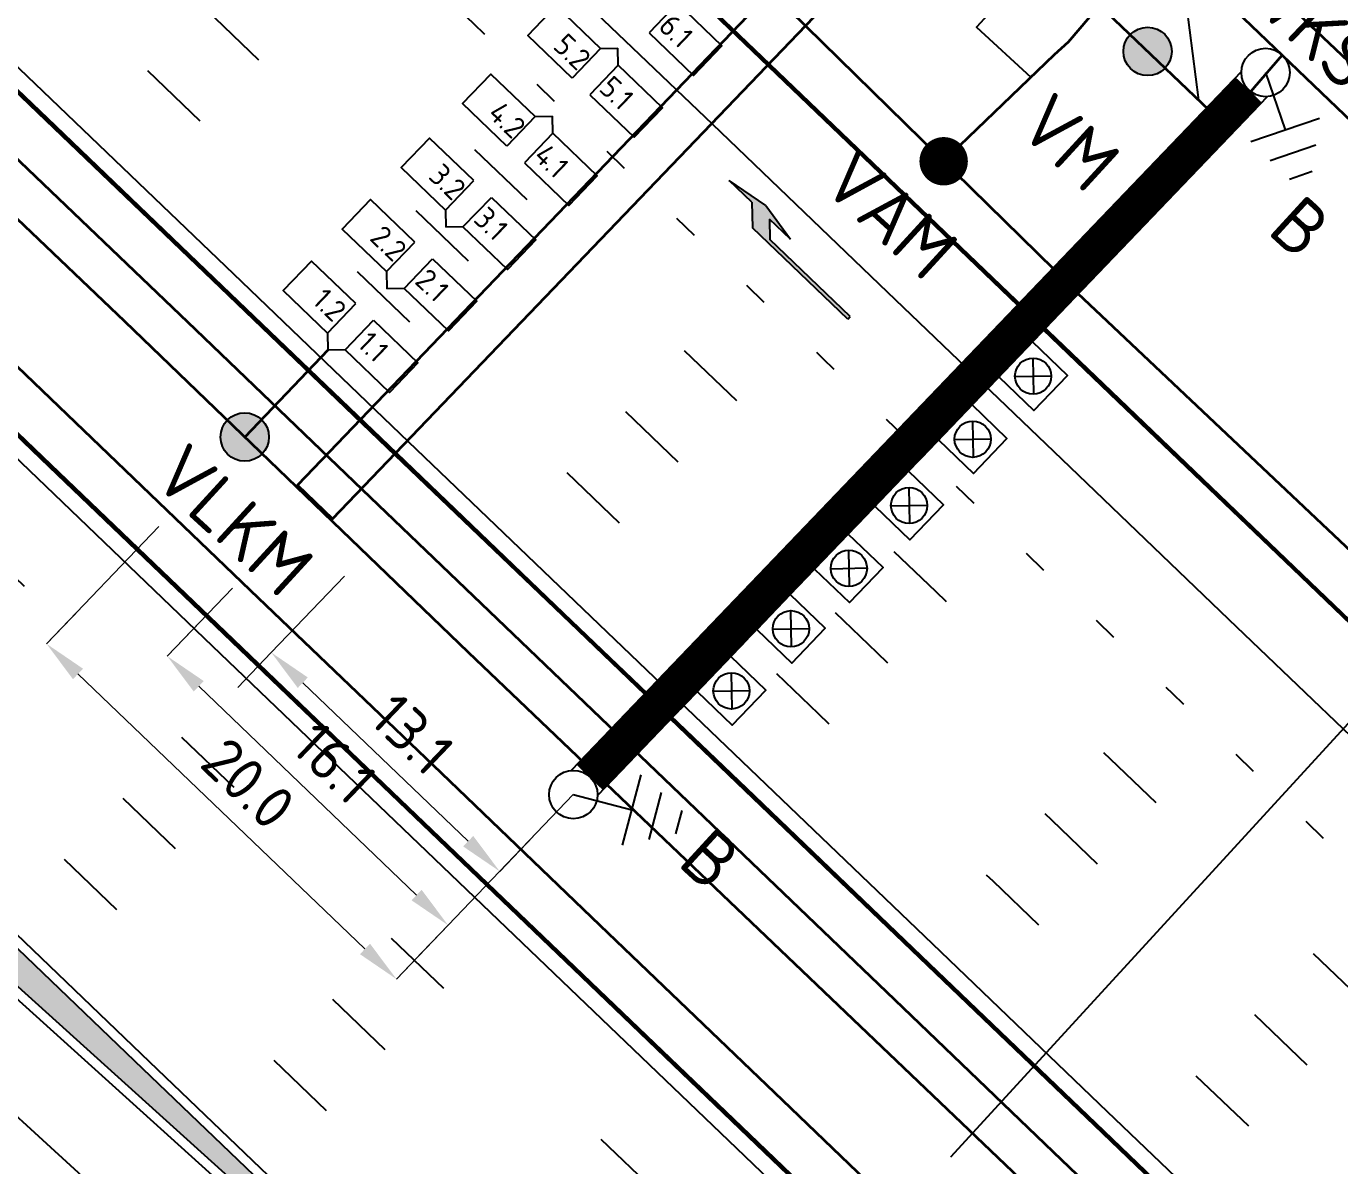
# Model space of a CAD drawing. Header units: metres. Extents: x 134219 to 139178, y 438661 to 444352.
# Drawn here: x 138750.7 to 138804.9, y 439002.1 to 439049.2 of the extents above; entities that cross this region are included whole.
import ezdxf
from ezdxf.enums import TextEntityAlignment as Align

# ---------------------------------------------------------------- set-up
doc = ezdxf.new("R2010")
doc.units = ezdxf.units.M
doc.linetypes.add('13strp', pattern=[4, 1, -3])
doc.linetypes.add('39strp', pattern=[12, 3, -9])
doc.layers.get('DEFPOINTS').update_dxf_attribs({"color": 193})
for name, color, linetype, lineweight in [('N-WE-KL-DATA-S', 10, 'Continuous', 25), ('N-WE-KL-DATA-T18', 1, 'Continuous', 18), ('N-WE-KL-DATA-T25', 7, 'Continuous', 25), ('N-WE-KL-ET-T18', 1, 'Continuous', 18), ('N-WE-KL-ET-T25', 7, 'Continuous', 25), ('N-WE-KL-ET_AARDING-S', 7, 'Continuous', 25), ('N-WE-KL-ET_AARDING_AARDELECTRODE-T18', 10, 'Continuous', 18), ('N-WE-KL-ET_AARDING_AARDELECTRODE-T25', 7, 'Continuous', 25), ('N-WE-KL-ET_HULPSTUK_MOF-S', 10, 'Continuous', 25), ('N-WE-KL-ET_LS_HULPSTUK_MOF-T18', 10, 'Continuous', 18), ('N-WE-KL-ET_LS_HULPSTUK_MOF-T25', 7, 'Continuous', 25), ('N-WE-KL-ET_LS_OV_KABEL-G', 10, 'KL-LS-OV-N', 35), ('N-WE-KL-ET_LS_OV_KABEL-M', 7, 'Continuous', 18), ('N-WE-KL-ET_LS_OV_KAST-G', 10, 'Continuous', 35), ('N-WE-KL-ET_MANTELBUIS-G', 10, 'Continuous', 35), ('N-WE-KL-MONITORING-T18', 1, 'Continuous', 25), ('N-WE-VW-BEWEGWIJZERING_DRAAGCONSTRUCTIE-PORTAAL-S', 10, 'Continuous', 25), ('N-WE-VW-BEWEGWIJZERING_DRAAGCONSTRUCTIE_PORTAAL_POER-S', 7, 'Continuous', 25), ('N-WE-VW-VS-S', 160, 'Continuous', 25), ('N-WE-VW-VS-T18', 10, 'Continuous', 18), ('N-WE-VW-VS-T25', 7, 'Continuous', 25), ('Utd-geleiderail-nw', 8, 'glm a2ee v014$0$f2m40080', 35), ('Utd-ondergr-nw', 8, '13strp', 35), ('X-XX-AL-AANPIJLING-S', 7, 'Continuous', 25)]:
    doc.layers.add(name, color=color, linetype=linetype, lineweight=lineweight)
doc.layers.add('N-WE-KL-MONITORING-T25', color=2, linetype='Continuous')
doc.layers.add('Utd-weg-nw', color=8, linetype='Continuous')
doc.styles.add('ISO18', font='NLCS-ISO.ttf')
doc.styles.add('ISO25', font='NLCS-ISO.ttf')
doc.styles.add('NLCS-ISO', font='NLCS-ISO.ttf')
doc.styles.add('NLCS_18', font='NLCS-ISO.ttf', dxfattribs={"height": 1.8})
doc.linetypes.add('glm a2ee v014$0$f2m40080', pattern='A,2,-1,[160,RTW.shx,S=0.5,R=0,X=0,Y=0],-1', length=4)
doc.linetypes.add('KL-LS-OV-N', pattern='A,4,-1,[103,NLCS.SHX,S=0.75,R=0,X=0,Y=0],-1,4,-1.5,["0V",Standard,S=1,R=0,X=0,Y=-0.5],-3', length=14.5)
doc.dimstyles.new('NLCS_t18_pijl_Dimension_l3_h1', dxfattribs={"dimtxt": 1.8, "dimasz": 1.8, "dimexe": 2, "dimexo": 2, "dimgap": 0.7, "dimtad": 1, "dimdec": 1, "dimzin": 0, "dimdsep": 46, "dimtxsty": 'NLCS_18', "dimcen": 2.5, "dimdle": 2, "dimclrd": 256, "dimclre": 256, "dimclrt": 256, "dimadec": 1, "dimazin": 0, "dimtfac": 1, "dimtdec": 1, "dimtofl": 0, "dimtmove": 1, "dimatfit": 0, "dimfxl": 0, "dimtolj": 1, "dimtzin": 0, "dimlwd": 18, "dimlwe": 18, "dimarcsym": 0})

# ---------------------------------------------------------------- blocks, each defined once
blk = doc.blocks.new('Dwm A2 aanvulling$0$pijlre_750')
blk.add_hatch(color=256).paths.add_polyline_path([(5.196, -0.375), (4, -0.375), (5.7, -0.675), (7.5, -0.375), (6.2, -0.375), (5.45, 0.375), (0, 0.375), (0, 0.225), (4.596, 0.225)])
for p, q in [((0, 0.375), (5.45, 0.375)), ((0, 0.375), (0, 0.225)), ((0, 0.225), (4.596, 0.225)), ((5.196, -0.375), (4.596, 0.225)), ((6.2, -0.375), (5.45, 0.375)), ((4, -0.375), (5.196, -0.375)), ((5.7, -0.675), (4, -0.375)), ((5.7, -0.675), (7.5, -0.375)), ((6.2, -0.375), (7.5, -0.375))]:
    blk.add_line(p, q)
blk = doc.blocks.new('SVW-TDI_HULP_DETECTIELUS-SO')
blk.add_line((0.5, 0.5), (0, 0))
at = {"color": 0, "linetype": 'ByBlock'}
blk.add_lwpolyline([(0.5, 2.192), (3.038, 2.192), (3.038, 0.5), (0.5, 0.5)], close=True, dxfattribs=at)
at = {"layer": 'N-WE-VW-VS-T18', "linetype": 'ByBlock', "style": 'NLCS-ISO', "flags": 1}
for tag, p in [('OMSCHRIJVING_LEGENDA', (7.741, -6.192)), ('NABIJ_PORTAAL', (7.741, -9.976)), ('LOCATIE', (7.741, -13.761)), ('RIJSTROKEN', (7.741, -17.545)), ('OVERIGE_OPMERKING(EN)_1', (7.741, -21.33)), ('OVERIGE_OPMERKING(EN)_2', (7.741, -25.114))]:
    blk.add_attdef(tag, p, '', height=1.8, dxfattribs=at)
at = {"layer": 'N-WE-VW-VS-T25', "linetype": 'ByBlock', "style": 'NLCS-ISO'}
blk.add_attdef('LUSNUMMER', text='', height=1.8, dxfattribs=at).set_placement((2.264, 1.346), align=Align.MIDDLE)
blk = doc.blocks.new('SVW-BEWEGWIJZERING_DRAAGCONSTRUCTIE_PORTAAL_ANWB (A2 79.850 HRL)')
for points in [[(-0.999, 0.041), (-28.677, -28.837)], [(0.084, -0.996), (-27.594, -29.875)]]:
    blk.add_lwpolyline(points)
at = {"ltscale": 10}
blk.add_lwpolyline([(-0.692, -0.722, 1.5, 1.5, 0), (-27.916, -29.127, 0, 0, 0)], format="xyseb", dxfattribs=at)
blk = doc.blocks.new('SKL-DATA_SIGNAALGEVER_DYNAMISCH-SO')
blk.add_line((0, 2), (0, -2))
blk.add_lwpolyline([(0, -1), (0, 1), (-2, 1), (-2, -1)], close=True)
for points in [[(-0.47, -0.53), (-1.53, 0.53)], [(-0.47, 0.53), (-1.53, -0.53)]]:
    blk.add_lwpolyline(points)
blk.add_circle((-1, 0), 0.75)
at = {"layer": 'N-WE-KL-DATA-T18', "linetype": 'ByBlock', "style": 'NLCS-ISO', "flags": 1}
for tag, p in [('LEVERANCIER', (0, -6.431)), ('BEHOREND_BIJ_PORTAAL_(CONSTRUCTIENUMMER)', (0, -10.215)), ('LOCATIE', (0, -14)), ('TYPE_SIGNAALGEVER', (0, -17.784)), ('PB-ADRES', (0, -21.569)), ('RIJSTROOK_(1,2,3,ETC.)', (0, -25.353)), ('BPS-CODERING', (0, -29.138)), ('OVERIGE_OPMERKING(EN)_1', (0, -32.922)), ('OVERIGE_OPMERKING(EN)_2', (0, -36.707))]:
    blk.add_attdef(tag, p, '', height=1.8, dxfattribs=at)
at = {"layer": 'N-WE-KL-DATA-T25', "linetype": 'ByBlock', "style": 'NLCS-ISO'}
blk.add_attdef('OMSCHRIJVING_T.B.V._LEGENDA', (0, 4.715), '', height=2.5, dxfattribs=at)
blk = doc.blocks.new('SVW-VS_KAST_BERMKAST-SO')
blk.add_lwpolyline([(-4, -1), (4, -1), (4, -4.5), (-4, -4.5)], close=True)
at = {"layer": 'N-WE-VW-VS-T18', "style": 'NLCS-ISO', "flags": 1}
for tag, p in [('OMSCHRIJVING_LEGENDA', (0, -11.181)), ('CONSTRUCTIENUMMER', (0, -14.965)), ('LOCATIE', (0, -18.75)), ('BPS-CODERING', (0, -22.534)), ('NAAM_TB_POORTNUMMER_1', (0, -26.319)), ('CLID_POORTNUMMER_1', (0, -30.103)), ('IP-ADRES_POORTNUMMER_1', (0, -33.888)), ('NAAM_TB_POORTNUMMER_2', (0, -37.672)), ('CLID_POORTNUMMER_2', (0, -41.457)), ('IP-ADRES_POORTNUMMER_2', (0, -45.241)), ('NAAM_TB_POORTNUMMER_3', (0, -49.026)), ('CLID_POORTNUMMER_3', (0, -52.81)), ('IP-ADRES_POORTNUMMER_3', (0, -56.595)), ('NAAM_TB_POORTNUMMER_4', (0, -60.379)), ('CLID_POORTNUMMER_4', (0, -64.164)), ('IP-ADRES_POORTNUMMER_4', (0, -67.948)), ('NAAM_SWITCH', (0, -71.733)), ('IP-ADRES_SWITCH', (0, -75.517)), ('VOEDINGSPUNT', (0, -79.302)), ('POSITIE_X', (0, -86.871)), ('POSITIE_Y', (0, -90.655)), ('OVERIGE_OPMERKING(EN)_1', (0, -94.44)), ('OVERIGE_OPMERKING(EN)_2', (0, -98.224))]:
    blk.add_attdef(tag, p, '', height=1.8, dxfattribs=at)
at = {"layer": 'N-WE-VW-VS-T18', "style": 'NLCS-ISO'}
blk.add_attdef('GROEPSNUMMER', (0, -83.086), '', height=1.8, dxfattribs=at)
at = {"layer": 'N-WE-VW-VS-T25', "style": 'NLCS-ISO'}
blk.add_attdef('SOORT_KAST', text='', height=2.25, dxfattribs=at).set_placement((0, -2.75), align=Align.MIDDLE_CENTER)
blk = doc.blocks.new('SKL-ET_HULP_MOF_VERBINDING_AFTAKMOF-SO')
at = {"const_width": 1}
blk.add_lwpolyline([(-0.5, 0, 1), (0.5, 0, 1)], format="xyb", close=True, dxfattribs=at)
blk.add_circle((0, 0), 0.5)
at = {"layer": 'N-WE-KL-ET-T18', "linetype": 'ByBlock', "style": 'NLCS-ISO', "flags": 1}
for tag, p in [('OMSCHRIJVING_LEGENDA', (0, -8.431)), ('LOCATIE', (0, -12.215)), ('MASTNUMMER', (0, -16)), ('VAN', (0, -19.784)), ('NAAR', (0, -23.569)), ('AFTAKKING', (0, -27.353)), ('VOEDINGSPUNT', (0, -31.138)), ('GROEPSNUMMER', (0, -34.922)), ('POSITIE_X', (0, -38.707)), ('POSITIE_Y', (0, -42.491)), ('OVERIGE_OPMERKING(EN)_2', (0, -50.06))]:
    blk.add_attdef(tag, p, '', height=1.8, dxfattribs=at)
at = {"layer": 'N-WE-KL-ET-T18', "linetype": 'ByBlock', "style": 'NLCS-ISO'}
blk.add_attdef('OVERIGE_OPMERKING(EN)_1', (0, -46.276), '', height=1.8, dxfattribs=at)
at = {"layer": 'N-WE-KL-ET-T25', "linetype": 'ByBlock', "style": 'NLCS-ISO'}
blk.add_attdef('SOORT_MOF', text='', height=2.25, dxfattribs=at).set_placement((0, 3), align=Align.MIDDLE)
blk = doc.blocks.new('SKL-ET_HULP_MOF_VERBINDINGSMOF-SO')
at = {"ltscale": 10}
h = blk.add_hatch(color=256, dxfattribs=at)
edge = h.paths.add_edge_path()
edge.add_arc((0, 0), 1, 0, 360)
blk.add_circle((0, 0), 1)
at = {"layer": 'N-WE-KL-MONITORING-T18', "style": 'ISO18', "flags": 1}
for tag, p in [('OMSCHRIJVING_LEGENDA', (0, -8.431)), ('LOCATIE', (0, -12.215)), ('MASTNUMMER', (0, -16)), ('VAN', (0, -19.784)), ('NAAR', (0, -23.569)), ('VOEDINGSPUNT', (0, -27.353)), ('GROEPSNUMMER', (0, -31.138)), ('OVERIGE_OPMERKING(EN)_1', (0, -34.922)), ('OVERIGE_OPMERKING(EN)_2', (0, -38.707))]:
    blk.add_attdef(tag, p, '', height=1.8, dxfattribs=at)
at = {"layer": 'N-WE-KL-MONITORING-T25', "style": 'ISO25'}
blk.add_attdef('SOORT_MOF', (0, 2.715), '', height=2.25, dxfattribs=at)
blk = doc.blocks.new('SKL-ET_AARDING_AARDELEKTRODE-SO (1)')
for points in [[(2.5, 1.5), (2.5, -1.5)], [(3.5, 1), (3.5, -1)], [(0, 0), (2.5, 0)], [(4.5, -0.5), (4.5, 0.5)]]:
    blk.add_lwpolyline(points)
at = {"layer": 'N-WE-KL-ET_AARDING_AARDELECTRODE-T18', "style": 'NLCS-ISO', "flags": 1}
for tag, p in [('OMSCHRIJVING_LEGENDA', (0, -8.635)), ('CONSTRUCTIENUMMER', (0, -12.42)), ('LOCATIE', (0, -16.204)), ('OVERIGE_OPMERKING(EN)_1', (0, -19.989)), ('OVERIGE_OPMERKING(EN)_2', (0, -23.773))]:
    blk.add_attdef(tag, p, '', height=1.8, dxfattribs=at)
at = {"layer": 'N-WE-KL-ET_AARDING_AARDELECTRODE-T25', "style": 'NLCS-ISO'}
blk.add_attdef('TYPE_SYMBOOL', (0, 4.405), '', height=2.25, dxfattribs=at)
blk = doc.blocks.new('SVW-BEWEGWIJZERING_DRAAGCONSTRUCTIE_PORTAAL_POER-SO')
blk.add_circle((0, 0), 1)
at = {"layer": 'N-WE-KL-MONITORING-T18', "style": 'ISO18', "flags": 1}
for tag, p in [('OMSCHRIJVING_LEGENDA', (0, 28.559)), ('CONSTRUCTIENUMMER', (0, 24.775)), ('LOCATIE', (0, 20.99)), ('TYPE_POER', (0, 17.206)), ('POSITIE_POER', (0, 13.421)), ('OVERIGE_OPMERKING(EN)_1', (0, 9.637)), ('OVERIGE_OPMERKING(EN)_2', (0, 5.852))]:
    blk.add_attdef(tag, p, '', height=1.8, dxfattribs=at)
blk = doc.blocks.new('SVW-BEWEGWIJZERING_DRAAGCONSTRUCTIE_PORTAAL')
blk.add_circle((0, 0), 1)
at = {"layer": 'N-WE-KL-MONITORING-T18', "style": 'ISO18', "flags": 1}
for tag, p in [('OMSCHRIJVING_LEGENDA', (9, -7.431)), ('CONSTRUCTIENUMMER', (9, -11.215)), ('LOCATIE', (9, -15)), ('LENGTE_PORTAAL', (9, -18.784)), ('TYPE_PORTAAL', (9, -22.569)), ('BPS-CODERING', (9, -26.353)), ('OVERIGE_OPMERKING(EN)_1', (9, -30.138)), ('OVERIGE_OPMERKING(EN)_2', (9, -33.922))]:
    blk.add_attdef(tag, p, '', height=1.8, dxfattribs=at)
blk = doc.blocks.new('SKL-ET_HULP_VERGROTELUSKOPPELMOF-SO')
at = {"ltscale": 10}
h = blk.add_hatch(color=256, dxfattribs=at)
edge = h.paths.add_edge_path()
edge.add_arc((0, 0), 1, 0, 360)
blk.add_circle((0, 0), 1)
at = {"layer": 'N-WE-KL-ET_LS_HULPSTUK_MOF-T18', "style": 'NLCS-ISO', "flags": 1}
for tag, p in [('OMSCHRIJVING_LEGENDA', (0, -8.431)), ('CONSTRUCTIENUMMER', (0, -12.215)), ('LOCATIE', (0, -16)), ('AANTAL_LUSPAREN', (0, -19.784)), ('POSITIE_X', (0, -23.569)), ('POSITIE_Y', (0, -27.353)), ('OVERIGE_OPMERKING(EN)_1', (0, -31.138)), ('OVERIGE_OPMERKING(EN)_2', (0, -34.922))]:
    blk.add_attdef(tag, p, '', height=1.8, dxfattribs=at)
at = {"layer": 'N-WE-KL-ET_LS_HULPSTUK_MOF-T25', "style": 'NLCS-ISO'}
blk.add_attdef('SOORT_MOF', (0, 2.715), '', height=2.25, dxfattribs=at)
blk = doc.blocks.new('*D434')
at = {"layer": 'DEFPOINTS', "color": 0, "transparency": 16777216}
for p in [(138760.815, 439023.331), (138770.248, 439014.291), (138770.248, 439014.291)]:
    blk.add_point(p, dxfattribs=at)
at = {"layer": 'N-WE-KL-ET_LS_OV_KABEL-M', "lineweight": 18, "transparency": 16777216}
for p, q in [((138760.815, 439023.331), (138759.431, 439021.887)), ((138770.248, 439014.291), (138771.632, 439015.734))]:
    blk.add_line(p, q, dxfattribs=at)
at = {"layer": 'N-WE-KL-ET_LS_OV_KABEL-M', "linetype": 'Continuous', "lineweight": 18, "transparency": 16777216}
blk.add_line((138762.115, 439022.086), (138768.949, 439015.536), dxfattribs=at)
at = {"layer": 'N-WE-KL-ET_LS_OV_KABEL-M', "transparency": 16777216}
for points in [[(138762.322, 439022.303), (138761.907, 439021.869), (138760.815, 439023.331)], [(138769.156, 439015.753), (138768.741, 439015.319), (138770.248, 439014.291)]]:
    blk.add_solid(points, dxfattribs=at)
at = {"layer": 'N-WE-KL-ET_LS_OV_KABEL-M', "transparency": 16777216, "insert": (138766.639, 439019.966), "char_height": 1.8, "attachment_point": 5, "rotation": 316.2164, "style": 'NLCS_18'}
blk.add_mtext('\\A1;13.1', dxfattribs=at)
blk = doc.blocks.new('*D435')
at = {"layer": 'DEFPOINTS', "color": 0, "transparency": 16777216}
for p in [(138756.517, 439023.182), (138768.116, 439012.065), (138768.116, 439012.065)]:
    blk.add_point(p, dxfattribs=at)
at = {"layer": 'N-WE-KL-ET_LS_OV_KABEL-M', "lineweight": 18, "transparency": 16777216}
for p, q in [((138756.517, 439023.182), (138757.901, 439024.626)), ((138768.116, 439012.065), (138766.732, 439010.622))]:
    blk.add_line(p, q, dxfattribs=at)
at = {"layer": 'N-WE-KL-ET_LS_OV_KABEL-M', "linetype": 'Continuous', "lineweight": 18, "transparency": 16777216}
blk.add_line((138757.816, 439021.937), (138766.816, 439013.311), dxfattribs=at)
at = {"layer": 'N-WE-KL-ET_LS_OV_KABEL-M', "transparency": 16777216}
for points in [[(138758.024, 439022.153), (138757.609, 439021.72), (138756.517, 439023.182)], [(138767.024, 439013.528), (138766.609, 439013.094), (138768.116, 439012.065)]]:
    blk.add_solid(points, dxfattribs=at)
at = {"layer": 'N-WE-KL-ET_LS_OV_KABEL-M', "transparency": 16777216, "insert": (138763.423, 439018.779), "char_height": 1.8, "attachment_point": 5, "rotation": 316.2164, "style": 'NLCS_18'}
blk.add_mtext('\\A1;16.1', dxfattribs=at)
blk = doc.blocks.new('*D436')
at = {"layer": 'DEFPOINTS', "color": 0, "transparency": 16777216}
for p in [(138751.529, 439023.694), (138765.983, 439009.84), (138765.983, 439009.84)]:
    blk.add_point(p, dxfattribs=at)
at = {"layer": 'N-WE-KL-ET_LS_OV_KABEL-M', "lineweight": 18, "transparency": 16777216}
for p, q in [((138751.529, 439023.694), (138752.913, 439025.137)), ((138765.983, 439009.84), (138767.367, 439011.284))]:
    blk.add_line(p, q, dxfattribs=at)
at = {"layer": 'N-WE-KL-ET_LS_OV_KABEL-M', "linetype": 'Continuous', "lineweight": 18, "transparency": 16777216}
blk.add_line((138752.829, 439022.448), (138764.684, 439011.086), dxfattribs=at)
at = {"layer": 'N-WE-KL-ET_LS_OV_KABEL-M', "transparency": 16777216}
for points in [[(138753.036, 439022.665), (138752.621, 439022.231), (138751.529, 439023.694)], [(138764.891, 439011.303), (138764.476, 439010.869), (138765.983, 439009.84)]]:
    blk.add_solid(points, dxfattribs=at)
at = {"layer": 'N-WE-KL-ET_LS_OV_KABEL-M', "transparency": 16777216, "insert": (138759.863, 439017.922), "char_height": 1.8, "attachment_point": 5, "rotation": 316.2164, "style": 'NLCS_18'}
blk.add_mtext('\\A1;20.0', dxfattribs=at)

msp = doc.modelspace()

# ---------------------------------------------------------------- hatches: boundary and pattern name
at = {"layer": 'Utd-weg-nw', "linetype": 'Continuous'}
msp.add_hatch(color=256, dxfattribs=at).paths.add_polyline_path([(138778.248, 438984.329), (138770.9, 438990.964), (138763.477, 438997.665), (138756.055, 439004.366), (138748.632, 439011.067), (138741.209, 439017.768), (138733.787, 439024.469), (138726.364, 439031.171), (138718.942, 439037.872), (138711.52, 439044.573), (138711.401, 439044.68), (138713.269, 439046.629), (138714.675, 439045.282), (138719.395, 439040.755), (138726.614, 439033.835), (138733.832, 439026.914), (138741.05, 439019.993), (138748.269, 439013.073), (138755.487, 439006.152), (138762.705, 438999.231), (138769.924, 438992.31), (138777.142, 438985.39), (138778.248, 438984.329)])

# ---------------------------------------------------------------- linework, layer by layer
at = {"layer": 'N-WE-KL-ET_LS_OV_KABEL-G', "flags": 128}
for points in [[(138793.834, 439038.483), (138767.871, 439063.941), (138739.593, 439090.454), (138709.869, 439120.394), (138704.574, 439125.914), (138678.079, 439153.98), (138649.928, 439184.368), (138642.165, 439192.896), (138624.34, 439217.049), (138615.394, 439229.368), (138606.016, 439243.822), (138595.982, 439261.162)], [(138798.541, 439043.392), (138797.665, 439042.456)], [(138965.159, 438874.907), (138941.806, 438897.224), (138887.709, 438948.923), (138826.604, 439007.499), (138793.887, 439038.405)], [(138763.153, 439035.822), (138759.716, 439032.237)], [(138762.622, 439029.552), (138762.565, 439029.493)]]:
    msp.add_lwpolyline(points, dxfattribs=at)
for points, elevation in [([(138601.661, 439183.598), (138613.924, 439171.915), (138660.908, 439126.836), (138707.708, 439081.89), (138754.751, 439037.019), (138768.949, 439023.344), (138801.31, 438992.453), (138850.33, 438944.621), (138871.043, 438924.993)], 1.379), ([(138788.556, 439043.601), (138793.167, 439048.041), (138793.745, 439048.564), (138795.02, 439050.063), (138800.159, 439045.167), (138801.422, 439046.695), (138802.574, 439048.019)], 0.918)]:
    msp.add_lwpolyline(points, dxfattribs=dict(at, elevation=elevation))
at = {"layer": 'N-WE-KL-ET_LS_OV_KABEL-M'}
for points in [[(138756.173, 439028.538), (138751.529, 439023.694)], [(138763.844, 439026.491), (138760.815, 439023.331)], [(138759.206, 439025.988), (138756.517, 439023.182)], [(138773.289, 439017.463), (138765.983, 439009.84)]]:
    msp.add_lwpolyline(points, dxfattribs=at)
at = {"layer": 'N-WE-KL-ET_MANTELBUIS-G', "flags": 128}
msp.add_lwpolyline([(138789.286, 439058.808), (138761.9, 439030.244), (138763.344, 439028.86), (138790.73, 439057.424)], close=True, dxfattribs=at)
at = {"layer": 'Utd-geleiderail-nw', "linetype": 'Continuous', "flags": 128}
for points in [[(138721.257, 439071.596), (138728.475, 439064.675), (138730.973, 439062.281), (138735.694, 439057.755), (138742.912, 439050.834), (138750.13, 439043.913), (138757.349, 439036.992), (138764.567, 439030.072), (138771.785, 439023.151), (138779.004, 439016.23), (138786.222, 439009.31), (138793.44, 439002.389), (138800.658, 438995.468), (138807.877, 438988.548), (138814.313, 438982.377), (138815.095, 438981.627), (138822.313, 438974.706), (138824.748, 438972.372), (138829.451, 438967.703), (138836.547, 438960.657), (138837.529, 438959.682)], [(138716.966, 439067.121), (138724.185, 439060.2), (138726.682, 439057.806), (138731.403, 439053.279), (138738.621, 439046.359), (138745.84, 439039.438), (138753.058, 439032.517), (138760.276, 439025.596), (138767.494, 439018.676), (138774.713, 439011.755), (138781.931, 439004.834), (138789.149, 438997.914), (138796.368, 438990.993), (138803.586, 438984.072), (138810.022, 438977.902), (138810.804, 438977.152), (138818.023, 438970.231), (138820.583, 438967.776), (138825.318, 438963.392), (138832.222, 438957)]]:
    msp.add_lwpolyline(points, dxfattribs=at)
at = {"layer": 'Utd-ondergr-nw', "linetype": 'Continuous', "flags": 128}
for points in [[(138734.768, 439114.586), (138742.028, 439107.709), (138749.287, 439100.832), (138756.547, 439093.954), (138759.059, 439091.575), (138763.807, 439087.077), (138771.067, 439080.199), (138778.326, 439073.322), (138785.586, 439066.444), (138792.846, 439059.567), (138800.106, 439052.689), (138807.365, 439045.812), (138814.625, 439038.934), (138821.885, 439032.057), (138829.145, 439025.18), (138836.405, 439018.302), (138842.877, 439012.17), (138843.664, 439011.425), (138850.924, 439004.547)], [(138716.879, 439110.255), (138723.938, 439103.196), (138731.032, 439096.172), (138738.161, 439089.184), (138745.324, 439082.231), (138750.481, 439077.269), (138752.525, 439075.31), (138759.743, 439068.389), (138766.962, 439061.468), (138774.18, 439054.547), (138781.398, 439047.627), (138788.616, 439040.706), (138795.835, 439033.785), (138803.053, 439026.865), (138810.271, 439019.944), (138817.49, 439013.023), (138824.708, 439006.102), (138831.144, 438999.932), (138831.926, 438999.182), (138839.145, 438992.261), (138846.363, 438985.34), (138853.581, 438978.42)], [(138716.829, 439110.206), (138723.888, 439103.146), (138730.983, 439096.122), (138738.112, 439089.133), (138745.276, 439082.181), (138750.433, 439077.218), (138752.476, 439075.259), (138759.695, 439068.338), (138766.913, 439061.418), (138774.131, 439054.497), (138781.35, 439047.576), (138788.568, 439040.655), (138795.786, 439033.735), (138803.005, 439026.814), (138810.223, 439019.893), (138817.441, 439012.973), (138824.659, 439006.052), (138831.095, 438999.881), (138831.878, 438999.131), (138839.096, 438992.211), (138846.314, 438985.29), (138853.533, 438978.369)], [(138715.409, 439079.946), (138722.627, 439073.025), (138729.846, 439066.105), (138732.343, 439063.71), (138737.064, 439059.184), (138744.282, 439052.263), (138751.501, 439045.342), (138758.719, 439038.422), (138765.937, 439031.501), (138773.156, 439024.58), (138780.374, 439017.66), (138787.592, 439010.739), (138794.81, 439003.818), (138802.029, 438996.897), (138809.247, 438989.977), (138815.683, 438983.806), (138816.465, 438983.056), (138823.684, 438976.135), (138830.902, 438969.215), (138838.12, 438962.294), (138845.339, 438955.373), (138852.557, 438948.453)], [(138715.458, 439079.996), (138722.676, 439073.076), (138729.894, 439066.155), (138732.392, 439063.761), (138737.112, 439059.234), (138744.331, 439052.314), (138751.549, 439045.393), (138758.767, 439038.472), (138765.986, 439031.552), (138773.204, 439024.631), (138780.422, 439017.71), (138787.641, 439010.789), (138794.859, 439003.869), (138802.077, 438996.948), (138809.296, 438990.027), (138815.731, 438983.857), (138816.514, 438983.107), (138823.732, 438976.186), (138830.95, 438969.265), (138838.169, 438962.345), (138845.387, 438955.424), (138852.605, 438948.503)], [(138715.548, 439065.641), (138722.766, 439058.72), (138725.263, 439056.326), (138729.984, 439051.8), (138737.202, 439044.879), (138744.421, 439037.958), (138751.639, 439031.037), (138758.857, 439024.117), (138766.076, 439017.196), (138773.294, 439010.275), (138780.512, 439003.355), (138787.731, 438996.434), (138794.949, 438989.513), (138802.073, 438982.682)], [(138715.596, 439065.691), (138722.814, 439058.771), (138725.312, 439056.376), (138730.033, 439051.85), (138737.251, 439044.929), (138744.469, 439038.009), (138751.688, 439031.088), (138758.906, 439024.167), (138766.124, 439017.247), (138773.342, 439010.326), (138780.561, 439003.405), (138787.779, 438996.484), (138794.997, 438989.564), (138802.122, 438982.733)]]:
    msp.add_lwpolyline(points, dxfattribs=at)
at = {"layer": 'Utd-weg-nw', "linetype": '39strp', "flags": 128}
for points in [[(138384.638, 439376.95), (138387.748, 439373.969), (138394.966, 439367.048), (138402.185, 439360.127), (138409.403, 439353.207), (138416.621, 439346.286), (138423.84, 439339.365), (138431.058, 439332.444), (138438.276, 439325.524), (138445.495, 439318.603), (138452.713, 439311.682), (138459.931, 439304.762), (138467.149, 439297.841), (138474.368, 439290.92), (138481.586, 439284), (138488.804, 439277.079), (138496.023, 439270.158), (138503.241, 439263.237), (138510.459, 439256.317), (138517.678, 439249.396), (138524.896, 439242.475), (138532.114, 439235.555), (138539.332, 439228.634), (138546.551, 439221.713), (138553.769, 439214.793), (138560.987, 439207.872), (138568.206, 439200.951), (138575.424, 439194.03), (138582.642, 439187.11), (138589.861, 439180.189), (138597.079, 439173.268), (138604.297, 439166.348), (138611.515, 439159.427), (138618.734, 439152.506), (138625.952, 439145.585), (138633.17, 439138.665), (138640.389, 439131.744), (138647.607, 439124.823), (138654.825, 439117.903), (138662.044, 439110.982), (138669.262, 439104.061), (138676.48, 439097.141), (138683.698, 439090.22), (138690.917, 439083.299), (138698.135, 439076.378), (138705.353, 439069.458), (138712.572, 439062.537), (138719.79, 439055.616), (138722.287, 439053.222), (138727.008, 439048.696), (138734.227, 439041.775), (138741.445, 439034.854), (138748.663, 439027.934), (138755.881, 439021.013), (138763.1, 439014.092), (138770.318, 439007.171), (138777.536, 439000.251), (138784.755, 438993.33), (138791.973, 438986.409), (138799.097, 438979.579)], [(138382.216, 439374.424), (138385.326, 439371.442), (138392.544, 439364.522), (138399.762, 439357.601), (138406.981, 439350.68), (138414.199, 439343.759), (138421.417, 439336.839), (138428.636, 439329.918), (138435.854, 439322.997), (138443.072, 439316.077), (138450.291, 439309.156), (138457.509, 439302.235), (138464.727, 439295.315), (138471.945, 439288.394), (138479.164, 439281.473), (138486.382, 439274.552), (138493.6, 439267.632), (138500.819, 439260.711), (138508.037, 439253.79), (138515.255, 439246.87), (138522.474, 439239.949), (138529.692, 439233.028), (138536.91, 439226.108), (138544.129, 439219.187), (138551.347, 439212.266), (138558.565, 439205.345), (138565.783, 439198.425), (138573.002, 439191.504), (138580.22, 439184.583), (138587.438, 439177.663), (138594.657, 439170.742), (138601.875, 439163.821), (138609.093, 439156.9), (138616.312, 439149.98), (138623.53, 439143.059), (138630.748, 439136.138), (138637.966, 439129.218), (138645.185, 439122.297), (138652.403, 439115.376), (138659.621, 439108.456), (138666.84, 439101.535), (138674.058, 439094.614), (138681.276, 439087.693), (138688.495, 439080.773), (138695.713, 439073.852), (138702.931, 439066.931), (138710.149, 439060.011), (138717.368, 439053.09), (138719.865, 439050.696), (138724.586, 439046.169), (138731.804, 439039.249), (138739.023, 439032.328), (138746.241, 439025.407), (138753.459, 439018.486), (138760.678, 439011.566), (138767.896, 439004.645), (138775.114, 438997.724), (138782.332, 438990.804), (138789.551, 438983.883), (138796.675, 438977.052)], [(138379.794, 439371.897), (138382.904, 439368.916), (138390.122, 439361.995), (138397.34, 439355.074), (138404.559, 439348.154), (138411.777, 439341.233), (138418.995, 439334.312), (138426.213, 439327.392), (138433.432, 439320.471), (138440.65, 439313.55), (138447.868, 439306.63), (138455.087, 439299.709), (138462.305, 439292.788), (138469.523, 439285.867), (138476.742, 439278.947), (138483.96, 439272.026), (138491.178, 439265.105), (138498.396, 439258.185), (138505.615, 439251.264), (138512.833, 439244.343), (138520.051, 439237.423), (138527.27, 439230.502), (138534.488, 439223.581), (138541.706, 439216.66), (138548.925, 439209.74), (138556.143, 439202.819), (138563.361, 439195.898), (138570.579, 439188.978), (138577.798, 439182.057), (138585.016, 439175.136), (138592.234, 439168.215), (138599.453, 439161.295), (138606.671, 439154.374), (138613.889, 439147.453), (138621.108, 439140.533), (138628.326, 439133.612), (138635.544, 439126.691), (138642.762, 439119.771), (138649.981, 439112.85), (138657.199, 439105.929), (138664.417, 439099.008), (138671.636, 439092.088), (138678.854, 439085.167), (138686.072, 439078.246), (138693.291, 439071.326), (138700.509, 439064.405), (138707.727, 439057.484), (138714.945, 439050.564), (138717.443, 439048.169), (138722.164, 439043.643), (138729.382, 439036.722), (138736.6, 439029.801), (138743.819, 439022.881), (138751.037, 439015.96), (138758.255, 439009.039), (138765.474, 439002.119), (138772.692, 438995.198), (138779.91, 438988.277), (138787.128, 438981.356), (138794.253, 438974.526)], [(138708.569, 439102.255), (138708.841, 439101.995), (138716.06, 439095.074), (138723.278, 439088.153), (138730.496, 439081.232), (138737.715, 439074.312), (138740.212, 439071.917), (138744.933, 439067.391), (138752.151, 439060.47), (138759.369, 439053.55), (138766.588, 439046.629), (138773.806, 439039.708), (138781.024, 439032.788), (138788.243, 439025.867), (138795.461, 439018.946), (138802.679, 439012.025), (138809.898, 439005.105), (138817.116, 438998.184), (138823.552, 438992.013), (138824.334, 438991.263), (138831.553, 438984.343), (138838.771, 438977.422), (138845.989, 438970.501), (138853.207, 438963.58), (138860.426, 438956.66), (138867.644, 438949.739), (138874.862, 438942.818), (138882.081, 438935.898), (138889.299, 438928.977)], [(138706.147, 439099.729), (138706.419, 439099.468), (138713.637, 439092.547), (138720.856, 439085.627), (138728.074, 439078.706), (138735.292, 439071.785), (138737.79, 439069.391), (138742.511, 439064.865), (138749.729, 439057.944), (138756.947, 439051.023), (138764.166, 439044.103), (138771.384, 439037.182), (138778.602, 439030.261), (138785.82, 439023.34), (138793.039, 439016.42), (138800.257, 439009.499), (138807.475, 439002.578), (138814.694, 438995.658), (138821.13, 438989.487), (138821.912, 438988.737), (138829.13, 438981.816), (138836.349, 438974.895), (138843.567, 438967.975), (138850.785, 438961.054), (138858.003, 438954.133), (138865.222, 438947.213), (138872.44, 438940.292), (138879.658, 438933.371), (138886.877, 438926.451)], [(138703.725, 439097.203), (138703.997, 439096.942), (138711.215, 439090.021), (138718.433, 439083.1), (138725.652, 439076.18), (138732.87, 439069.259), (138735.367, 439066.865), (138740.088, 439062.338), (138747.307, 439055.418), (138754.525, 439048.497), (138761.743, 439041.576), (138768.962, 439034.655), (138776.18, 439027.735), (138783.398, 439020.814), (138790.617, 439013.893), (138797.835, 439006.973), (138805.053, 439000.052), (138812.271, 438993.131), (138818.707, 438986.961), (138819.49, 438986.21), (138826.708, 438979.29), (138833.926, 438972.369), (138841.145, 438965.448), (138848.363, 438958.528), (138855.581, 438951.607), (138862.8, 438944.686), (138870.018, 438937.766), (138877.236, 438930.845), (138884.454, 438923.924)]]:
    msp.add_lwpolyline(points, dxfattribs=at)
at = {"layer": 'Utd-weg-nw', "linetype": 'Continuous', "flags": 128}
for points in [[(138714.455, 439107.843), (138721.525, 439100.771), (138728.631, 439093.736), (138735.773, 439086.735), (138742.949, 439079.771), (138748.114, 439074.8), (138750.158, 439072.841), (138757.376, 439065.92), (138764.595, 439058.999), (138771.813, 439052.079), (138779.031, 439045.158), (138786.25, 439038.237), (138793.468, 439031.317), (138800.686, 439024.396), (138807.904, 439017.475), (138815.123, 439010.555), (138822.341, 439003.634), (138828.777, 438997.463), (138829.559, 438996.713), (138836.778, 438989.792), (138843.996, 438982.872), (138851.214, 438975.951)], [(138715.942, 439080.502), (138723.16, 439073.581), (138730.379, 439066.66), (138732.876, 439064.266), (138737.597, 439059.74), (138744.815, 439052.819), (138752.034, 439045.898), (138759.252, 439038.978), (138766.47, 439032.057), (138773.688, 439025.136), (138780.907, 439018.215), (138788.125, 439011.295), (138795.343, 439004.374), (138802.562, 438997.453), (138809.78, 438990.533), (138816.216, 438984.362), (138816.998, 438983.612), (138824.217, 438976.691), (138831.435, 438969.77), (138838.653, 438962.85), (138845.871, 438955.929), (138853.09, 438949.008)], [(138715.063, 439065.136), (138722.281, 439058.215), (138724.779, 439055.821), (138729.5, 439051.294), (138736.718, 439044.374), (138743.936, 439037.453), (138751.155, 439030.532), (138758.373, 439023.611), (138765.591, 439016.691), (138772.81, 439009.77), (138780.028, 439002.849), (138787.246, 438995.929), (138794.464, 438989.008), (138801.589, 438982.177)], [(138719.672, 439041.044), (138726.891, 439034.124), (138734.109, 439027.203), (138741.327, 439020.282), (138748.546, 439013.361), (138755.764, 439006.441), (138762.982, 438999.52), (138770.2, 438992.599), (138777.419, 438985.679), (138784.637, 438978.758), (138791.761, 438971.927)], [(138717.982, 439038.2), (138725.405, 439031.498), (138732.827, 439024.797), (138740.25, 439018.096), (138747.672, 439011.395), (138755.095, 439004.694), (138762.517, 438997.993), (138769.94, 438991.291), (138777.362, 438984.59), (138784.785, 438977.889), (138791.587, 438971.748)], [(138715.67, 439035.639), (138723.093, 439028.938), (138730.496, 439022.216), (138733.715, 439019.293), (138737.898, 439015.492), (138745.289, 439008.755), (138752.667, 439002.006), (138760.033, 438995.242), (138767.387, 438988.466), (138774.729, 438981.676), (138782.058, 438974.873), (138788.676, 438968.709), (138788.765, 438968.625), (138788.766, 438968.624)]]:
    msp.add_lwpolyline(points, dxfattribs=at)
at = {"layer": 'Utd-weg-nw', "linetype": '13strp', "flags": 128}
msp.add_lwpolyline([(138711.147, 439104.944), (138711.419, 439104.683), (138718.638, 439097.763), (138725.856, 439090.842), (138733.074, 439083.921), (138740.293, 439077.001), (138742.79, 439074.606), (138747.511, 439070.08), (138754.729, 439063.159), (138761.947, 439056.238), (138769.166, 439049.318), (138776.384, 439042.397), (138783.602, 439035.476), (138790.821, 439028.556), (138798.039, 439021.635), (138805.257, 439014.714), (138812.476, 439007.794), (138819.694, 439000.873), (138826.13, 438994.702), (138826.912, 438993.952), (138834.13, 438987.031), (138841.349, 438980.111), (138848.567, 438973.19), (138855.785, 438966.269), (138863.004, 438959.349), (138870.222, 438952.428), (138877.44, 438945.507), (138884.659, 438938.586), (138891.877, 438931.666)], dxfattribs=at)
at = {"layer": 'Utd-weg-nw', "linetype": 'Continuous', "flags": 128}
msp.add_lwpolyline([(138778.248, 438984.329), (138770.9, 438990.964), (138763.477, 438997.665), (138756.055, 439004.366), (138748.632, 439011.067), (138741.209, 439017.768), (138733.787, 439024.469), (138726.364, 439031.171), (138718.942, 439037.872), (138711.52, 439044.573), (138711.401, 439044.68), (138713.269, 439046.629), (138714.675, 439045.282), (138719.395, 439040.755), (138726.614, 439033.835), (138733.832, 439026.914), (138741.05, 439019.993), (138748.269, 439013.073), (138755.487, 439006.152), (138762.705, 438999.231), (138769.924, 438992.31), (138777.142, 438985.39), (138778.248, 438984.329)], close=True, dxfattribs=at)
at = {"layer": 'X-XX-AL-AANPIJLING-S'}
msp.add_line((138836.153, 439054.082), (138788.866, 439002.48), dxfattribs=at)
msp.add_lwpolyline([(138852.25, 439117.158), (138789.941, 439049.165), (138792.192, 439047.102)], dxfattribs=at)
at = {"layer": 'X-XX-AL-AANPIJLING-S', "elevation": 0.918}
msp.add_lwpolyline([(138799.121, 439046.156), (138798.504, 439050.992)], dxfattribs=at)

# ---------------------------------------------------------------- block references
at = {"layer": 'N-WE-KL-DATA-S', "rotation": 136.2163766311649}
for p in [(138791.56, 439035.443), (138789.065, 439032.839), (138786.438, 439030.099), (138783.948, 439027.501), (138781.556, 439025.005), (138779.099, 439022.441)]:
    msp.add_blockref('SKL-DATA_SIGNAALGEVER_DYNAMISCH-SO', p, dxfattribs=at)
at = {"layer": 'N-WE-KL-ET_AARDING-S'}
ref = msp.add_blockref('SKL-ET_AARDING_AARDELEKTRODE-SO (1)', (138801.882, 439047.297), dxfattribs=dict(at, xscale=-1, rotation=108.8776280281863))
ref.add_attrib('TYPE_SYMBOOL', 'B', (138801.895, 439040.699), dxfattribs={"layer": 'N-WE-KL-MONITORING-T25', "height": 2.25, "rotation": 317.498, "style": 'ISO25'})
ref = msp.add_blockref('SKL-ET_AARDING_AARDELEKTRODE-SO (1)', (138773.289, 439017.463), dxfattribs=dict(at, xscale=-1, rotation=165.3047739566281))
ref.add_attrib('TYPE_SYMBOOL', 'B', (138777.532, 439014.586), dxfattribs={"layer": 'N-WE-KL-MONITORING-T25', "height": 2.25, "rotation": 317.498, "style": 'ISO25'})
at = {"layer": 'N-WE-KL-ET_HULPSTUK_MOF-S'}
ref = msp.add_blockref('SKL-ET_HULP_MOF_VERBINDINGSMOF-SO', (138797.009, 439048.168, 0.918), dxfattribs=at)
ref.add_attrib('SOORT_MOF', 'VM', (138791.547, 439044.943, 0.918), dxfattribs={"layer": 'N-WE-KL-MONITORING-T25', "height": 2.25, "rotation": 317.498, "style": 'ISO25'})
ref = msp.add_blockref('SKL-ET_HULP_MOF_VERBINDING_AFTAKMOF-SO', (138788.586, 439043.629, 1.162), dxfattribs=at)
ref.add_attrib('SOORT_MOF', 'VAM', (138783.434, 439042.613, 1.162), dxfattribs={"layer": 'N-WE-KL-MONITORING-T25', "height": 2.25, "rotation": 317.498, "style": 'ISO25'})
ref = msp.add_blockref('SKL-ET_HULP_VERGROTELUSKOPPELMOF-SO', (138759.716, 439032.237), dxfattribs=at)
ref.add_attrib('SOORT_MOF', 'VLKM', (138755.796, 439030.462), dxfattribs={"layer": 'N-WE-KL-MONITORING-T25', "height": 2.25, "rotation": 317.498, "style": 'ISO25'})
at = {"layer": 'N-WE-KL-ET_LS_OV_KAST-G'}
ref = msp.add_blockref('SVW-VS_KAST_BERMKAST-SO', (138801.882, 439047.297), dxfattribs=dict(at, xscale=-1, rotation=136.2163766319367))
ref.add_attrib('SOORT_KAST', 'WKS', dxfattribs={"layer": 'N-WE-KL-MONITORING-T25', "height": 2.25, "rotation": 316.2164, "style": 'ISO25'}).set_placement((138803.785, 439049.282), align=Align.MIDDLE_CENTER)
ref.add_attrib('GROEPSNUMMER', 'J-4', (138804.091, 439053.17), dxfattribs={"layer": 'N-WE-KL-MONITORING-T18', "height": 1.8, "rotation": 317.498, "style": 'ISO18'})
at = {"layer": 'N-WE-VW-BEWEGWIJZERING_DRAAGCONSTRUCTIE-PORTAAL-S'}
msp.add_blockref('SVW-BEWEGWIJZERING_DRAAGCONSTRUCTIE_PORTAAL_ANWB (A2 79.850 HRL)', (138801.882, 439047.297), dxfattribs=at)
at = {"layer": 'N-WE-VW-BEWEGWIJZERING_DRAAGCONSTRUCTIE_PORTAAL_POER-S'}
for name, p, rotation in [('SVW-BEWEGWIJZERING_DRAAGCONSTRUCTIE_PORTAAL', (138801.882, 439047.297), 229.1029163333276), ('SVW-BEWEGWIJZERING_DRAAGCONSTRUCTIE_PORTAAL_POER-SO', (138801.882, 439047.297), 287.1617300364593), ('SVW-BEWEGWIJZERING_DRAAGCONSTRUCTIE_PORTAAL_POER-SO', (138773.289, 439017.463), 287.1617300364593)]:
    msp.add_blockref(name, p, dxfattribs=dict(at, rotation=rotation))
at = {"layer": 'N-WE-VW-VS-S'}
ref = msp.add_blockref('SVW-TDI_HULP_DETECTIELUS-SO', (138777.573, 439050.862), dxfattribs=dict(at, xscale=-1, rotation=136.2057532761593))
ref.add_attrib('LUSNUMMER', '6.1', dxfattribs={"layer": 'N-WE-KL-MONITORING-T18', "height": 0.9, "rotation": 316.2058, "style": 'ISO18'}).set_placement((138777.532, 439049.013), align=Align.MIDDLE_CENTER)
ref = msp.add_blockref('SVW-TDI_HULP_DETECTIELUS-SO', (138775.121, 439048.304), dxfattribs=dict(at, rotation=136.2057532821717))
ref.add_attrib('LUSNUMMER', '5.2', dxfattribs={"layer": 'N-WE-KL-MONITORING-T18', "height": 0.9, "rotation": 316.2058, "style": 'ISO18'}).set_placement((138773.244, 439048.153), align=Align.MIDDLE_CENTER)
ref = msp.add_blockref('SVW-TDI_HULP_DETECTIELUS-SO', (138775.121, 439048.304), dxfattribs=dict(at, xscale=-1, rotation=136.2057532761593))
ref.add_attrib('LUSNUMMER', '5.1', dxfattribs={"layer": 'N-WE-KL-MONITORING-T18', "height": 0.9, "rotation": 316.2058, "style": 'ISO18'}).set_placement((138775.08, 439046.455), align=Align.MIDDLE_CENTER)
ref = msp.add_blockref('SVW-TDI_HULP_DETECTIELUS-SO', (138772.426, 439045.493), dxfattribs=dict(at, rotation=136.2057532821717))
ref.add_attrib('LUSNUMMER', '4.2', dxfattribs={"layer": 'N-WE-KL-MONITORING-T18', "height": 0.9, "rotation": 316.2058, "style": 'ISO18'}).set_placement((138770.549, 439045.342), align=Align.MIDDLE_CENTER)
ref = msp.add_blockref('SVW-TDI_HULP_DETECTIELUS-SO', (138772.426, 439045.493), dxfattribs=dict(at, xscale=-1, rotation=136.2057532761593))
ref.add_attrib('LUSNUMMER', '4.1', dxfattribs={"layer": 'N-WE-KL-MONITORING-T18', "height": 0.9, "rotation": 316.2058, "style": 'ISO18'}).set_placement((138772.385, 439043.645), align=Align.MIDDLE_CENTER)
ref = msp.add_blockref('SVW-TDI_HULP_DETECTIELUS-SO', (138768.025, 439040.903), dxfattribs=dict(at, xscale=-1, rotation=316.2057532979243))
ref.add_attrib('LUSNUMMER', '3.2', dxfattribs={"layer": 'N-WE-KL-MONITORING-T18', "height": 0.9, "rotation": 316.2058, "style": 'ISO18'}).set_placement((138768.091, 439042.779), align=Align.MIDDLE_CENTER)
ref = msp.add_blockref('SVW-TDI_HULP_DETECTIELUS-SO', (138768.025, 439040.903), dxfattribs=dict(at, rotation=316.2057533039368))
ref.add_attrib('LUSNUMMER', '3.1', dxfattribs={"layer": 'N-WE-KL-MONITORING-T18', "height": 0.9, "rotation": 316.2058, "style": 'ISO18'}).set_placement((138769.896, 439041.049), align=Align.MIDDLE_CENTER)
ref = msp.add_blockref('SVW-TDI_HULP_DETECTIELUS-SO', (138765.589, 439038.363), dxfattribs=dict(at, xscale=-1, rotation=316.2057532979243))
ref.add_attrib('LUSNUMMER', '2.2', dxfattribs={"layer": 'N-WE-KL-MONITORING-T18', "height": 0.9, "rotation": 316.2058, "style": 'ISO18'}).set_placement((138765.656, 439040.239), align=Align.MIDDLE_CENTER)
ref = msp.add_blockref('SVW-TDI_HULP_DETECTIELUS-SO', (138765.589, 439038.363), dxfattribs=dict(at, rotation=316.2057533039368))
ref.add_attrib('LUSNUMMER', '2.1', dxfattribs={"layer": 'N-WE-KL-MONITORING-T18', "height": 0.9, "rotation": 316.2058, "style": 'ISO18'}).set_placement((138767.461, 439038.508), align=Align.MIDDLE_CENTER)
ref = msp.add_blockref('SVW-TDI_HULP_DETECTIELUS-SO', (138763.153, 439035.822), dxfattribs=dict(at, xscale=-1, rotation=316.2057532979243))
ref.add_attrib('LUSNUMMER', '1.2', dxfattribs={"layer": 'N-WE-KL-MONITORING-T18', "height": 0.9, "rotation": 316.2058, "style": 'ISO18'}).set_placement((138763.22, 439037.698), align=Align.MIDDLE_CENTER)
ref = msp.add_blockref('SVW-TDI_HULP_DETECTIELUS-SO', (138763.153, 439035.822), dxfattribs=dict(at, rotation=316.2057533039368))
ref.add_attrib('LUSNUMMER', '1.1', dxfattribs={"layer": 'N-WE-KL-MONITORING-T18', "height": 0.9, "rotation": 316.2058, "style": 'ISO18'}).set_placement((138765.025, 439035.968), align=Align.MIDDLE_CENTER)
at = {"layer": 'Utd-weg-nw', "linetype": 'Continuous', "rotation": 136.205792957264}
msp.add_blockref('Dwm A2 aanvulling$0$pijlre_750', (138784.884, 439037.375), dxfattribs=at)

# ---------------------------------------------------------------- dimensions: what is measured, and where the dimension line sits
at = {"layer": 'N-WE-KL-ET_LS_OV_KABEL-M'}
for p1, p2, picture, middle in [((138751.529, 439023.694), (138765.983, 439009.84), '*D436', (138759.863, 439017.922)), ((138756.517, 439023.182), (138768.116, 439012.065), '*D435', (138763.423, 439018.779)), ((138760.815, 439023.331), (138770.248, 439014.291), '*D434', (138766.639, 439019.966))]:
    dim = msp.add_aligned_dim(p1=p1, p2=p2, distance=0, dimstyle='NLCS_t18_pijl_Dimension_l3_h1', dxfattribs=at)
    dim.commit()
    dim.dimension.update_dxf_attribs({"geometry": picture, "text_midpoint": middle})

doc.saveas('drawing.dxf')
